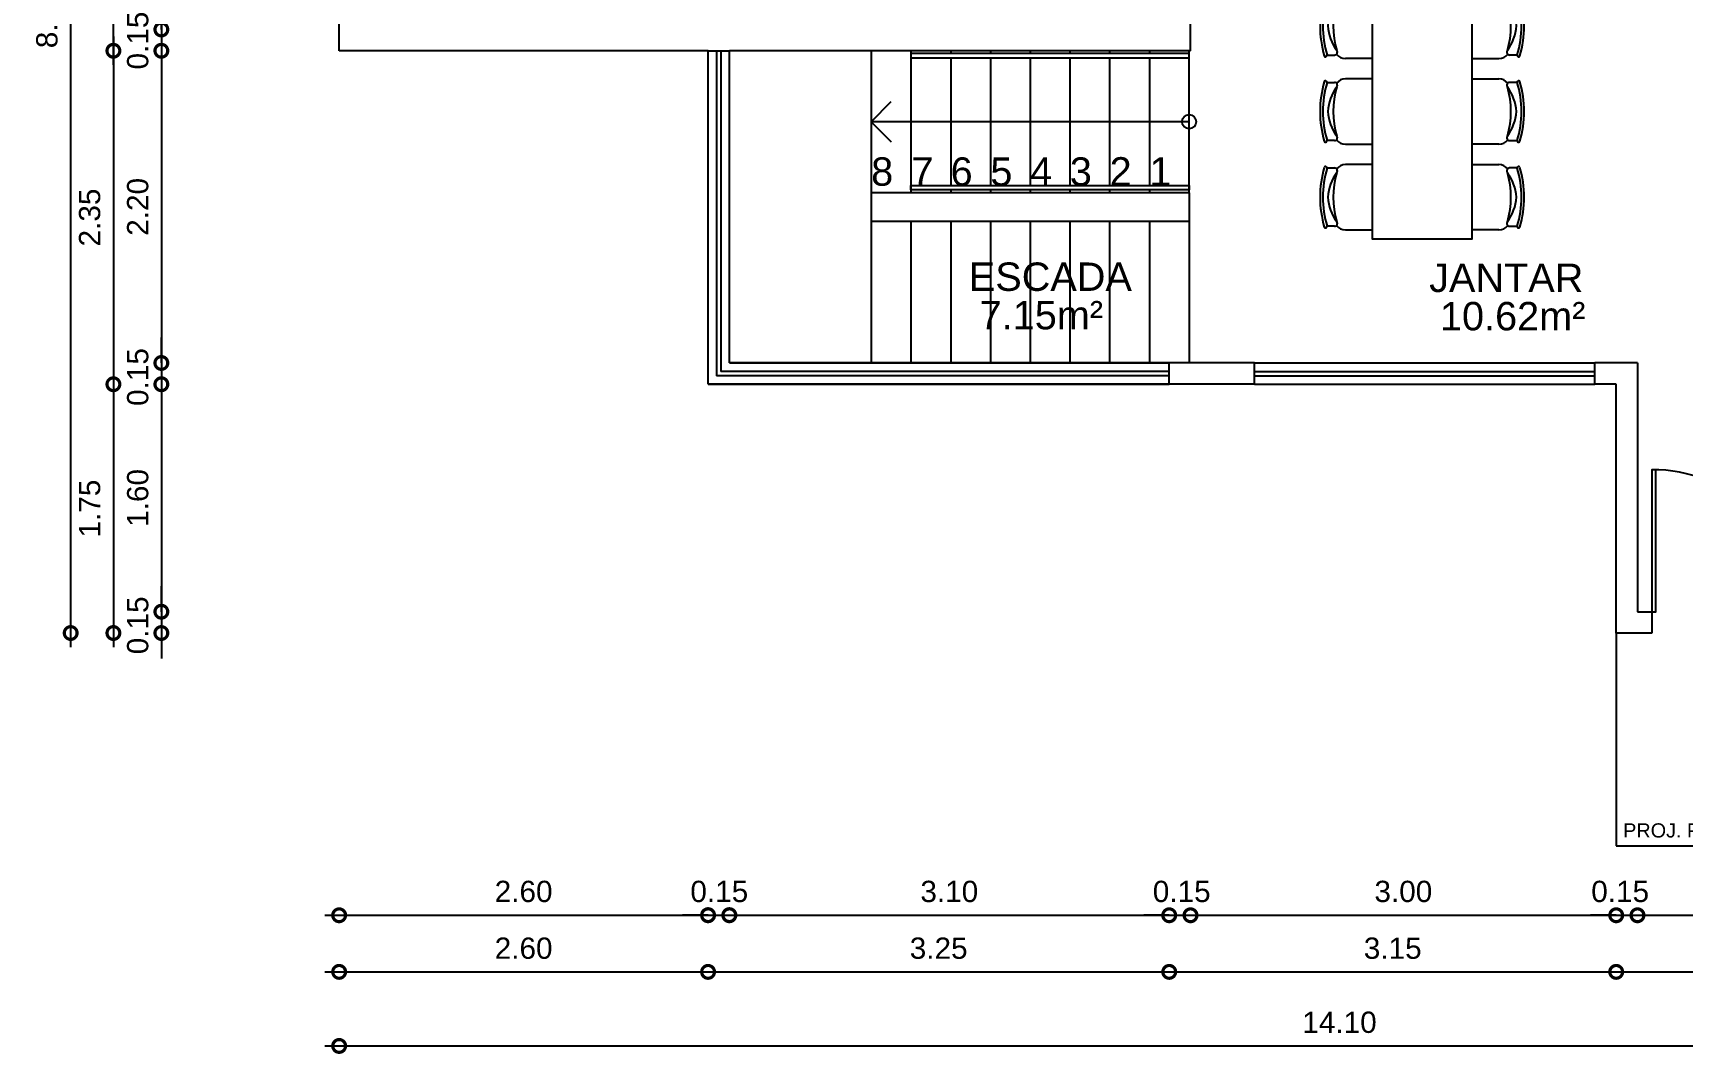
# Model space of a CAD drawing. Header units: metres. Extents: x 15 to 190, y -2 to 16.
# Drawn here: x 15.1 to 26.74, y 2.88 to 10.08 of the extents above; entities that cross this region are included whole.
import ezdxf
from ezdxf.enums import TextEntityAlignment as Align

# ---------------------------------------------------------------- set-up
doc = ezdxf.new("R2010")
doc.units = ezdxf.units.M
doc.header["$LTSCALE"] = 0.25
doc.linetypes.add('DIVIDE', pattern=[31.75, 12.7, -6.35, 0, -6.35, 0, -6.35])
for name, color, linetype in [('ARQ_ALV CT', 5, 'Continuous'), ('ARQ_ESQ CT', 30, 'Continuous'), ('ARQ_ESQ VS', 2, 'Continuous'), ('ARQ_MOB 01', 1, 'Continuous'), ('ARQ_PISO', 1, 'Continuous'), ('ARQ_PROJ SUP', 1, 'DIVIDE'), ('ARQ_TXT 01', 1, 'Continuous')]:
    doc.layers.add(name, color=color, linetype=linetype)
doc.layers.add('ARQ_COTA_AZUL', color=5, linetype='Continuous', lineweight=20, true_color=0x0000ff)
doc.styles.add('Annot_2.0mm', font='arial.ttf', dxfattribs={"height": 2})
doc.styles.get("Standard").update_dxf_attribs({"font": 'arial.ttf'})
doc.dimstyles.new('COTAS', dxfattribs={"dimtxt": 0.15, "dimasz": 0.18, "dimexe": 0.1, "dimexo": 0.25, "dimgap": 0.09, "dimtad": 1, "dimzin": 0, "dimdsep": 46, "dimtxsty": 'Standard', "dimblk": 'DOTSMALL', "dimcen": 0.09, "dimdle": 0.1, "dimse1": 1, "dimse2": 1, "dimclrd": 256, "dimclre": 256, "dimclrt": 2, "dimadec": 0, "dimazin": 0, "dimtfac": 1, "dimtmove": 0, "dimatfit": 3, "dimldrblk": 'ARCHTICK', "dimfxl": 1, "dimtolj": 1, "dimtzin": 0, "dimarcsym": 0})

# ---------------------------------------------------------------- blocks, each defined once
blk = doc.blocks.new('mesa42')
for p, q in [((-52.1, 67.4), (-52.1, 72.7)), ((-11, 72.7), (-11, 67.4)), ((8.3, 72.7), (8.3, 67.4)), ((49.3, 67.4), (49.3, 72.7)), ((68.6, 72.7), (68.6, 67.4)), ((109.7, 67.4), (109.7, 72.7)), ((-54.5, 59.8), (-54.5, 40.7)), ((-8.5, 40.7), (-8.5, 59.8)), ((5.8, 40.7), (5.8, 59.8)), ((51.8, 59.8), (51.8, 40.7)), ((66.2, 40.7), (66.2, 59.8)), ((112.2, 59.8), (112.2, 40.7)), ((-54.5, -48.3), (-54.5, -29.3)), ((-8.5, -29.3), (-8.5, -48.3)), ((5.8, -29.3), (5.8, -48.3)), ((51.8, -48.3), (51.8, -29.3)), ((66.2, -29.3), (66.2, -48.3)), ((112.2, -48.3), (112.2, -29.3)), ((-52.1, -56), (-52.1, -61.3)), ((-11, -61.3), (-11, -56)), ((8.3, -61.3), (8.3, -56)), ((49.3, -56), (49.3, -61.3)), ((68.6, -61.3), (68.6, -56)), ((109.7, -56), (109.7, -61.3))]:
    blk.add_line(p, q)
blk.add_lwpolyline([(-61.2, 40.7), (118.8, 40.7), (118.8, -29.3), (-61.2, -29.3)], close=True)
for centre, radius, start, end in [((-52.3, 73.7), 1, 106.2602, 286.2602), ((-31.5, 2.7), 75, 73.7398, 106.2602), ((-31.5, 2.7), 73, 73.7398, 106.2602), ((-29, 38.6), 33.7, 94.2662, 126.1292), ((-34.1, 38.6), 33.7, 53.8708, 85.7338), ((-10.8, 73.7), 1, 253.7398, 73.7398), ((8.1, 73.7), 1, 106.2602, 286.2602), ((28.8, 2.7), 75, 73.7398, 106.2602), ((28.8, 2.7), 73, 73.7398, 106.2602), ((31.3, 38.6), 33.7, 94.2662, 126.1292), ((26.3, 38.6), 33.7, 53.8708, 85.7338), ((49.5, 73.7), 1, 253.7398, 73.7398), ((68.4, 73.7), 1, 106.2602, 286.2602), ((89.2, 2.7), 75, 73.7398, 106.2602), ((89.2, 2.7), 73, 73.7398, 106.2602), ((91.7, 38.6), 33.7, 94.2662, 126.1292), ((86.7, 38.6), 33.7, 53.8708, 85.7338), ((109.9, 73.7), 1, 253.7398, 73.7398), ((-46.5, 59.8), 8, 128.4555, 180), ((-50.1, 67.4), 2, 180, 306.1292), ((-31.5, 6.3), 62, 73.7398, 106.2602), ((-13, 67.4), 2, 233.8708, 0), ((-16.5, 59.8), 8, 360, 51.5445), ((13.8, 59.8), 8, 128.4555, 180), ((10.3, 67.4), 2, 180, 306.1292), ((28.8, 6.3), 62, 73.7398, 106.2602), ((47.3, 67.4), 2, 233.8708, 0), ((43.8, 59.8), 8, 360, 51.5445), ((74.2, 59.8), 8, 128.4555, 180), ((70.6, 67.4), 2, 180, 306.1292), ((89.2, 6.3), 62, 73.7398, 106.2602), ((107.7, 67.4), 2, 233.8708, 0), ((104.2, 59.8), 8, 360, 51.5445), ((-46.5, -48.3), 8, 180, 231.5445), ((-50.1, -56), 2, 53.8708, 180), ((-31.5, 5.1), 62, 253.7398, 286.2602), ((-29, -27.2), 33.7, 233.8708, 265.7338), ((-34.1, -27.2), 33.7, 274.2662, 306.1292), ((-13, -56), 2, 360, 126.1292), ((-16.5, -48.3), 8, 308.4555, 0), ((13.8, -48.3), 8, 180, 231.5445), ((10.3, -56), 2, 53.8708, 180), ((28.8, 5.1), 62, 253.7398, 286.2602), ((31.3, -27.2), 33.7, 233.8708, 265.7338), ((26.3, -27.2), 33.7, 274.2662, 306.1292), ((47.3, -56), 2, 0, 126.1292), ((43.8, -48.3), 8, 308.4555, 0), ((74.2, -48.3), 8, 180, 231.5445), ((70.6, -56), 2, 53.8708, 180), ((89.2, 5.1), 62, 253.7398, 286.2602), ((91.7, -27.2), 33.7, 233.8708, 265.7338), ((86.7, -27.2), 33.7, 274.2662, 306.1292), ((107.7, -56), 2, 0, 126.1292), ((104.2, -48.3), 8, 308.4555, 0), ((-52.3, -62.3), 1, 73.7398, 253.7398), ((-31.5, 8.8), 75, 253.7398, 286.2602), ((-31.5, 8.8), 73, 253.7398, 286.2602), ((-10.8, -62.3), 1, 286.2602, 106.2602), ((8.1, -62.3), 1, 73.7398, 253.7398), ((28.8, 8.8), 75, 253.7398, 286.2602), ((28.8, 8.8), 73, 253.7398, 286.2602), ((49.5, -62.3), 1, 286.2602, 106.2602), ((68.4, -62.3), 1, 73.7398, 253.7398), ((89.2, 8.8), 75, 253.7398, 286.2602), ((89.2, 8.8), 73, 253.7398, 286.2602), ((109.9, -62.3), 1, 286.2602, 106.2602)]:
    blk.add_arc(centre, radius, start, end)
blk = doc.blocks.new('_DotSmall')
at = {"color": 0, "linetype": 'ByBlock', "const_width": 0.5}
blk.add_lwpolyline([(-0.0625, 0, 1), (0.0625, 0, 1)], format="xyb", close=True, dxfattribs=at)
blk = doc.blocks.new('*D28')
at = {"layer": 'ARQ_COTA_AZUL', "lineweight": -2, "transparency": 16777216}
blk.add_line((17.16, 2.941), (31.46, 2.941), dxfattribs=at)
at = {"layer": 'ARQ_COTA_AZUL', "lineweight": -2, "transparency": 16777216, "xscale": 0.18, "yscale": 0.18, "zscale": 0.18, "rotation": 180}
blk.add_blockref('_DotSmall', (17.26, 2.941), dxfattribs=at)
at = {"layer": 'ARQ_COTA_AZUL', "lineweight": -2, "transparency": 16777216, "xscale": 0.18, "yscale": 0.18, "zscale": 0.18}
blk.add_blockref('_DotSmall', (31.36, 2.941), dxfattribs=at)
at = {"layer": 'ARQ_COTA_AZUL', "color": 2, "transparency": 16777216, "insert": (24.31, 3.107), "char_height": 0.15, "attachment_point": 5}
blk.add_mtext('\\A1;14.10', dxfattribs=at)
blk = doc.blocks.new('_ArchTick')
at = {"color": 0, "linetype": 'ByBlock', "const_width": 0.15}
blk.add_lwpolyline([(-0.5, -0.5), (0.5, 0.5)], dxfattribs=at)
blk = doc.blocks.new('*D29')
at = {"layer": 'ARQ_COTA_AZUL', "lineweight": -2, "transparency": 16777216}
blk.add_line((17.16, 3.463), (19.96, 3.463), dxfattribs=at)
at = {"layer": 'ARQ_COTA_AZUL', "lineweight": -2, "transparency": 16777216, "xscale": 0.18, "yscale": 0.18, "zscale": 0.18, "rotation": 180}
blk.add_blockref('_DotSmall', (17.26, 3.463), dxfattribs=at)
at = {"layer": 'ARQ_COTA_AZUL', "lineweight": -2, "transparency": 16777216, "xscale": 0.18, "yscale": 0.18, "zscale": 0.18}
blk.add_blockref('_DotSmall', (19.86, 3.463), dxfattribs=at)
at = {"layer": 'ARQ_COTA_AZUL', "color": 2, "transparency": 16777216, "insert": (18.56, 3.629), "char_height": 0.15, "attachment_point": 5}
blk.add_mtext('\\A1;2.60', dxfattribs=at)
blk = doc.blocks.new('*D30')
at = {"layer": 'ARQ_COTA_AZUL', "lineweight": -2, "transparency": 16777216}
blk.add_line((17.16, 3.862), (19.96, 3.862), dxfattribs=at)
at = {"layer": 'ARQ_COTA_AZUL', "lineweight": -2, "transparency": 16777216, "xscale": 0.18, "yscale": 0.18, "zscale": 0.18, "rotation": 180}
blk.add_blockref('_DotSmall', (17.26, 3.862), dxfattribs=at)
at = {"layer": 'ARQ_COTA_AZUL', "lineweight": -2, "transparency": 16777216, "xscale": 0.18, "yscale": 0.18, "zscale": 0.18}
blk.add_blockref('_DotSmall', (19.86, 3.862), dxfattribs=at)
at = {"layer": 'ARQ_COTA_AZUL', "color": 2, "transparency": 16777216, "insert": (18.56, 4.029), "char_height": 0.15, "attachment_point": 5}
blk.add_mtext('\\A1;2.60', dxfattribs=at)
blk = doc.blocks.new('*D31')
at = {"layer": 'ARQ_COTA_AZUL', "lineweight": -2, "transparency": 16777216}
for p, q in [((19.86, 3.863), (19.68, 3.863)), ((19.86, 3.863), (20.01, 3.863)), ((20.01, 3.863), (20.19, 3.863))]:
    blk.add_line(p, q, dxfattribs=at)
at = {"layer": 'ARQ_COTA_AZUL', "lineweight": -2, "transparency": 16777216, "xscale": 0.18, "yscale": 0.18, "zscale": 0.18}
blk.add_blockref('_DotSmall', (19.86, 3.863), dxfattribs=at)
at = {"layer": 'ARQ_COTA_AZUL', "lineweight": -2, "transparency": 16777216, "xscale": 0.18, "yscale": 0.18, "zscale": 0.18, "rotation": 180}
blk.add_blockref('_DotSmall', (20.01, 3.863), dxfattribs=at)
at = {"layer": 'ARQ_COTA_AZUL', "color": 2, "transparency": 16777216, "insert": (19.939, 4.029), "char_height": 0.15, "attachment_point": 5}
blk.add_mtext('\\A1;0.15', dxfattribs=at)
blk = doc.blocks.new('*D32')
at = {"layer": 'ARQ_COTA_AZUL', "lineweight": -2, "transparency": 16777216}
blk.add_line((19.91, 3.862), (23.21, 3.862), dxfattribs=at)
at = {"layer": 'ARQ_COTA_AZUL', "lineweight": -2, "transparency": 16777216, "xscale": 0.18, "yscale": 0.18, "zscale": 0.18, "rotation": 180}
blk.add_blockref('_DotSmall', (20.01, 3.862), dxfattribs=at)
at = {"layer": 'ARQ_COTA_AZUL', "lineweight": -2, "transparency": 16777216, "xscale": 0.18, "yscale": 0.18, "zscale": 0.18}
blk.add_blockref('_DotSmall', (23.11, 3.862), dxfattribs=at)
at = {"layer": 'ARQ_COTA_AZUL', "color": 2, "transparency": 16777216, "insert": (21.56, 4.029), "char_height": 0.15, "attachment_point": 5}
blk.add_mtext('\\A1;3.10', dxfattribs=at)
blk = doc.blocks.new('*D33')
at = {"layer": 'ARQ_COTA_AZUL', "lineweight": -2, "transparency": 16777216}
for p, q in [((23.11, 3.862), (22.93, 3.862)), ((23.11, 3.862), (23.26, 3.862)), ((23.26, 3.862), (23.44, 3.862))]:
    blk.add_line(p, q, dxfattribs=at)
at = {"layer": 'ARQ_COTA_AZUL', "lineweight": -2, "transparency": 16777216, "xscale": 0.18, "yscale": 0.18, "zscale": 0.18}
blk.add_blockref('_DotSmall', (23.11, 3.862), dxfattribs=at)
at = {"layer": 'ARQ_COTA_AZUL', "lineweight": -2, "transparency": 16777216, "xscale": 0.18, "yscale": 0.18, "zscale": 0.18, "rotation": 180}
blk.add_blockref('_DotSmall', (23.26, 3.862), dxfattribs=at)
at = {"layer": 'ARQ_COTA_AZUL', "color": 2, "transparency": 16777216, "insert": (23.198, 4.029), "char_height": 0.15, "attachment_point": 5}
blk.add_mtext('\\A1;0.15', dxfattribs=at)
blk = doc.blocks.new('*D34')
at = {"layer": 'ARQ_COTA_AZUL', "lineweight": -2, "transparency": 16777216}
blk.add_line((23.16, 3.862), (26.36, 3.862), dxfattribs=at)
at = {"layer": 'ARQ_COTA_AZUL', "lineweight": -2, "transparency": 16777216, "xscale": 0.18, "yscale": 0.18, "zscale": 0.18, "rotation": 180}
blk.add_blockref('_DotSmall', (23.26, 3.862), dxfattribs=at)
at = {"layer": 'ARQ_COTA_AZUL', "lineweight": -2, "transparency": 16777216, "xscale": 0.18, "yscale": 0.18, "zscale": 0.18}
blk.add_blockref('_DotSmall', (26.26, 3.862), dxfattribs=at)
at = {"layer": 'ARQ_COTA_AZUL', "color": 2, "transparency": 16777216, "insert": (24.76, 4.029), "char_height": 0.15, "attachment_point": 5}
blk.add_mtext('\\A1;3.00', dxfattribs=at)
blk = doc.blocks.new('*D35')
at = {"layer": 'ARQ_COTA_AZUL', "lineweight": -2, "transparency": 16777216}
for p, q in [((26.26, 3.862), (26.08, 3.862)), ((26.26, 3.862), (26.41, 3.862)), ((26.41, 3.862), (26.59, 3.862))]:
    blk.add_line(p, q, dxfattribs=at)
at = {"layer": 'ARQ_COTA_AZUL', "lineweight": -2, "transparency": 16777216, "xscale": 0.18, "yscale": 0.18, "zscale": 0.18}
blk.add_blockref('_DotSmall', (26.26, 3.862), dxfattribs=at)
at = {"layer": 'ARQ_COTA_AZUL', "lineweight": -2, "transparency": 16777216, "xscale": 0.18, "yscale": 0.18, "zscale": 0.18, "rotation": 180}
blk.add_blockref('_DotSmall', (26.41, 3.862), dxfattribs=at)
at = {"layer": 'ARQ_COTA_AZUL', "color": 2, "transparency": 16777216, "insert": (26.288, 4.029), "char_height": 0.15, "attachment_point": 5}
blk.add_mtext('\\A1;0.15', dxfattribs=at)
blk = doc.blocks.new('*D36')
at = {"layer": 'ARQ_COTA_AZUL', "lineweight": -2, "transparency": 16777216}
blk.add_line((26.31, 3.862), (31.31, 3.862), dxfattribs=at)
at = {"layer": 'ARQ_COTA_AZUL', "lineweight": -2, "transparency": 16777216, "xscale": 0.18, "yscale": 0.18, "zscale": 0.18, "rotation": 180}
blk.add_blockref('_DotSmall', (26.41, 3.862), dxfattribs=at)
at = {"layer": 'ARQ_COTA_AZUL', "lineweight": -2, "transparency": 16777216, "xscale": 0.18, "yscale": 0.18, "zscale": 0.18}
blk.add_blockref('_DotSmall', (31.21, 3.862), dxfattribs=at)
at = {"layer": 'ARQ_COTA_AZUL', "color": 2, "transparency": 16777216, "insert": (28.81, 4.029), "char_height": 0.15, "attachment_point": 5}
blk.add_mtext('\\A1;4.80', dxfattribs=at)
blk = doc.blocks.new('*D38')
at = {"layer": 'ARQ_COTA_AZUL', "lineweight": -2, "transparency": 16777216}
blk.add_line((19.76, 3.463), (23.21, 3.463), dxfattribs=at)
at = {"layer": 'ARQ_COTA_AZUL', "lineweight": -2, "transparency": 16777216, "xscale": 0.18, "yscale": 0.18, "zscale": 0.18, "rotation": 180}
blk.add_blockref('_DotSmall', (19.86, 3.463), dxfattribs=at)
at = {"layer": 'ARQ_COTA_AZUL', "lineweight": -2, "transparency": 16777216, "xscale": 0.18, "yscale": 0.18, "zscale": 0.18}
blk.add_blockref('_DotSmall', (23.11, 3.463), dxfattribs=at)
at = {"layer": 'ARQ_COTA_AZUL', "color": 2, "transparency": 16777216, "insert": (21.485, 3.629), "char_height": 0.15, "attachment_point": 5}
blk.add_mtext('\\A1;3.25', dxfattribs=at)
blk = doc.blocks.new('*D39')
at = {"layer": 'ARQ_COTA_AZUL', "lineweight": -2, "transparency": 16777216}
blk.add_line((23.01, 3.463), (26.36, 3.463), dxfattribs=at)
at = {"layer": 'ARQ_COTA_AZUL', "lineweight": -2, "transparency": 16777216, "xscale": 0.18, "yscale": 0.18, "zscale": 0.18, "rotation": 180}
blk.add_blockref('_DotSmall', (23.11, 3.463), dxfattribs=at)
at = {"layer": 'ARQ_COTA_AZUL', "lineweight": -2, "transparency": 16777216, "xscale": 0.18, "yscale": 0.18, "zscale": 0.18}
blk.add_blockref('_DotSmall', (26.26, 3.463), dxfattribs=at)
at = {"layer": 'ARQ_COTA_AZUL', "color": 2, "transparency": 16777216, "insert": (24.685, 3.629), "char_height": 0.15, "attachment_point": 5}
blk.add_mtext('\\A1;3.15', dxfattribs=at)
blk = doc.blocks.new('*D40')
at = {"layer": 'ARQ_COTA_AZUL', "lineweight": -2, "transparency": 16777216}
blk.add_line((26.16, 3.463), (31.46, 3.463), dxfattribs=at)
at = {"layer": 'ARQ_COTA_AZUL', "lineweight": -2, "transparency": 16777216, "xscale": 0.18, "yscale": 0.18, "zscale": 0.18, "rotation": 180}
blk.add_blockref('_DotSmall', (26.26, 3.463), dxfattribs=at)
at = {"layer": 'ARQ_COTA_AZUL', "lineweight": -2, "transparency": 16777216, "xscale": 0.18, "yscale": 0.18, "zscale": 0.18}
blk.add_blockref('_DotSmall', (31.36, 3.463), dxfattribs=at)
at = {"layer": 'ARQ_COTA_AZUL', "color": 2, "transparency": 16777216, "insert": (28.81, 3.629), "char_height": 0.15, "attachment_point": 5}
blk.add_mtext('\\A1;5.10', dxfattribs=at)
blk = doc.blocks.new('*D44')
at = {"layer": 'ARQ_COTA_AZUL', "lineweight": -2, "transparency": 16777216}
blk.add_line((31.46, 15.575), (17.16, 15.575), dxfattribs=at)
at = {"layer": 'ARQ_COTA_AZUL', "lineweight": -2, "transparency": 16777216, "xscale": 0.18, "yscale": 0.18, "zscale": 0.18, "rotation": 180}
blk.add_blockref('_DotSmall', (17.26, 15.575), dxfattribs=at)
at = {"layer": 'ARQ_COTA_AZUL', "lineweight": -2, "transparency": 16777216, "xscale": 0.18, "yscale": 0.18, "zscale": 0.18}
blk.add_blockref('_DotSmall', (31.36, 15.575), dxfattribs=at)
at = {"layer": 'ARQ_COTA_AZUL', "color": 2, "transparency": 16777216, "insert": (24.31, 15.742), "char_height": 0.15, "attachment_point": 5}
blk.add_mtext('\\A1;14.10', dxfattribs=at)
blk = doc.blocks.new('*D60')
at = {"layer": 'ARQ_COTA_AZUL', "lineweight": -2, "transparency": 16777216}
blk.add_line((15.368, 5.751), (15.368, 14.601), dxfattribs=at)
at = {"layer": 'ARQ_COTA_AZUL', "lineweight": -2, "transparency": 16777216, "xscale": 0.18, "yscale": 0.18, "zscale": 0.18}
for p, rotation in [((15.368, 14.501), 90), ((15.368, 5.851), 270)]:
    blk.add_blockref('_DotSmall', p, dxfattribs=dict(at, rotation=rotation))
at = {"layer": 'ARQ_COTA_AZUL', "color": 2, "transparency": 16777216, "insert": (15.201, 10.176), "char_height": 0.15, "attachment_point": 5, "rotation": 90}
blk.add_mtext('\\A1;8.65', dxfattribs=at)
blk = doc.blocks.new('*D77')
at = {"layer": 'ARQ_COTA_AZUL', "lineweight": -2, "transparency": 16777216}
blk.add_line((16.007, 11.254), (16.007, 10.004), dxfattribs=at)
at = {"layer": 'ARQ_COTA_AZUL', "lineweight": -2, "transparency": 16777216, "xscale": 0.18, "yscale": 0.18, "zscale": 0.18}
for p, rotation in [((16.007, 11.154), 90), ((16.007, 10.104), 270)]:
    blk.add_blockref('_DotSmall', p, dxfattribs=dict(at, rotation=rotation))
at = {"layer": 'ARQ_COTA_AZUL', "color": 2, "transparency": 16777216, "insert": (15.841, 10.629), "char_height": 0.15, "attachment_point": 5, "rotation": 90}
blk.add_mtext('\\A1;1.05', dxfattribs=at)
blk = doc.blocks.new('*D78')
at = {"layer": 'ARQ_COTA_AZUL', "lineweight": -2, "transparency": 16777216}
for p, q in [((16.007, 10.104), (16.007, 10.284)), ((16.007, 10.104), (16.007, 9.954)), ((16.007, 9.954), (16.007, 9.774))]:
    blk.add_line(p, q, dxfattribs=at)
at = {"layer": 'ARQ_COTA_AZUL', "lineweight": -2, "transparency": 16777216, "xscale": 0.18, "yscale": 0.18, "zscale": 0.18}
for p, rotation in [((16.007, 10.104), 270), ((16.007, 9.954), 90)]:
    blk.add_blockref('_DotSmall', p, dxfattribs=dict(at, rotation=rotation))
at = {"layer": 'ARQ_COTA_AZUL', "color": 2, "transparency": 16777216, "insert": (15.841, 10.026), "char_height": 0.15, "attachment_point": 5, "rotation": 90}
blk.add_mtext('\\A1;0.15', dxfattribs=at)
blk = doc.blocks.new('*D79')
at = {"layer": 'ARQ_COTA_AZUL', "lineweight": -2, "transparency": 16777216}
blk.add_line((16.007, 10.054), (16.007, 7.654), dxfattribs=at)
at = {"layer": 'ARQ_COTA_AZUL', "lineweight": -2, "transparency": 16777216, "xscale": 0.18, "yscale": 0.18, "zscale": 0.18}
for p, rotation in [((16.007, 9.954), 90), ((16.007, 7.754), 270)]:
    blk.add_blockref('_DotSmall', p, dxfattribs=dict(at, rotation=rotation))
at = {"layer": 'ARQ_COTA_AZUL', "color": 2, "transparency": 16777216, "insert": (15.841, 8.854), "char_height": 0.15, "attachment_point": 5, "rotation": 90}
blk.add_mtext('\\A1;2.20', dxfattribs=at)
blk = doc.blocks.new('*D80')
at = {"layer": 'ARQ_COTA_AZUL', "lineweight": -2, "transparency": 16777216}
for p, q in [((16.007, 7.754), (16.007, 7.934)), ((16.007, 7.754), (16.007, 7.604)), ((16.007, 7.604), (16.007, 7.424))]:
    blk.add_line(p, q, dxfattribs=at)
at = {"layer": 'ARQ_COTA_AZUL', "lineweight": -2, "transparency": 16777216, "xscale": 0.18, "yscale": 0.18, "zscale": 0.18}
for p, rotation in [((16.007, 7.754), 270), ((16.007, 7.604), 90)]:
    blk.add_blockref('_DotSmall', p, dxfattribs=dict(at, rotation=rotation))
at = {"layer": 'ARQ_COTA_AZUL', "color": 2, "transparency": 16777216, "insert": (15.841, 7.655), "char_height": 0.15, "attachment_point": 5, "rotation": 90}
blk.add_mtext('\\A1;0.15', dxfattribs=at)
blk = doc.blocks.new('*D81')
at = {"layer": 'ARQ_COTA_AZUL', "lineweight": -2, "transparency": 16777216}
blk.add_line((16.007, 7.704), (16.007, 5.901), dxfattribs=at)
at = {"layer": 'ARQ_COTA_AZUL', "lineweight": -2, "transparency": 16777216, "xscale": 0.18, "yscale": 0.18, "zscale": 0.18}
for p, rotation in [((16.007, 7.604), 90), ((16.007, 6.001), 270)]:
    blk.add_blockref('_DotSmall', p, dxfattribs=dict(at, rotation=rotation))
at = {"layer": 'ARQ_COTA_AZUL', "color": 2, "transparency": 16777216, "insert": (15.841, 6.803), "char_height": 0.15, "attachment_point": 5, "rotation": 90}
blk.add_mtext('\\A1;1.60', dxfattribs=at)
blk = doc.blocks.new('*D82')
at = {"layer": 'ARQ_COTA_AZUL', "lineweight": -2, "transparency": 16777216}
for p, q in [((16.007, 6.001), (16.007, 6.181)), ((16.007, 6.001), (16.007, 5.851)), ((16.007, 5.851), (16.007, 5.671))]:
    blk.add_line(p, q, dxfattribs=at)
at = {"layer": 'ARQ_COTA_AZUL', "lineweight": -2, "transparency": 16777216, "xscale": 0.18, "yscale": 0.18, "zscale": 0.18}
for p, rotation in [((16.007, 6.001), 270), ((16.007, 5.851), 90)]:
    blk.add_blockref('_DotSmall', p, dxfattribs=dict(at, rotation=rotation))
at = {"layer": 'ARQ_COTA_AZUL', "color": 2, "transparency": 16777216, "insert": (15.841, 5.905), "char_height": 0.15, "attachment_point": 5, "rotation": 90}
blk.add_mtext('\\A1;0.15', dxfattribs=at)
blk = doc.blocks.new('*D83')
at = {"layer": 'ARQ_COTA_AZUL', "lineweight": -2, "transparency": 16777216}
blk.add_line((15.669, 9.854), (15.669, 13.554), dxfattribs=at)
at = {"layer": 'ARQ_COTA_AZUL', "lineweight": -2, "transparency": 16777216, "xscale": 0.18, "yscale": 0.18, "zscale": 0.18}
for p, rotation in [((15.669, 13.454), 90), ((15.669, 9.954), 270)]:
    blk.add_blockref('_DotSmall', p, dxfattribs=dict(at, rotation=rotation))
at = {"layer": 'ARQ_COTA_AZUL', "color": 2, "transparency": 16777216, "insert": (15.502, 11.704), "char_height": 0.15, "attachment_point": 5, "rotation": 90}
blk.add_mtext('\\A1;3.50', dxfattribs=at)
blk = doc.blocks.new('*D85')
at = {"layer": 'ARQ_COTA_AZUL', "lineweight": -2, "transparency": 16777216}
blk.add_line((15.669, 10.054), (15.669, 7.504), dxfattribs=at)
at = {"layer": 'ARQ_COTA_AZUL', "lineweight": -2, "transparency": 16777216, "xscale": 0.18, "yscale": 0.18, "zscale": 0.18}
for p, rotation in [((15.669, 9.954), 90), ((15.669, 7.604), 270)]:
    blk.add_blockref('_DotSmall', p, dxfattribs=dict(at, rotation=rotation))
at = {"layer": 'ARQ_COTA_AZUL', "color": 2, "transparency": 16777216, "insert": (15.502, 8.779), "char_height": 0.15, "attachment_point": 5, "rotation": 90}
blk.add_mtext('\\A1;2.35', dxfattribs=at)
blk = doc.blocks.new('*D86')
at = {"layer": 'ARQ_COTA_AZUL', "lineweight": -2, "transparency": 16777216}
blk.add_line((15.669, 7.704), (15.669, 5.751), dxfattribs=at)
at = {"layer": 'ARQ_COTA_AZUL', "lineweight": -2, "transparency": 16777216, "xscale": 0.18, "yscale": 0.18, "zscale": 0.18}
for p, rotation in [((15.669, 7.604), 90), ((15.669, 5.851), 270)]:
    blk.add_blockref('_DotSmall', p, dxfattribs=dict(at, rotation=rotation))
at = {"layer": 'ARQ_COTA_AZUL', "color": 2, "transparency": 16777216, "insert": (15.502, 6.728), "char_height": 0.15, "attachment_point": 5, "rotation": 90}
blk.add_mtext('\\A1;1.75', dxfattribs=at)

msp = doc.modelspace()

# ---------------------------------------------------------------- linework, layer by layer
at = {"layer": 'ARQ_ALV CT'}
for p, q in [((23.26, 9.954), (23.26, 10.204)), ((19.86, 9.954), (17.26, 9.954)), ((19.86, 9.954), (18.61, 9.954)), ((19.86, 7.604), (19.86, 9.954)), ((19.86, 9.954), (20.01, 9.954)), ((20.01, 7.754), (20.01, 9.954)), ((23.26, 9.954), (20.01, 9.954)), ((23.71, 7.754), (20.01, 7.754)), ((26.41, 7.754), (26.11, 7.754)), ((26.41, 7.754), (26.41, 6.001)), ((23.71, 7.604), (19.86, 7.604)), ((26.26, 7.604), (26.11, 7.604)), ((26.26, 5.851), (26.26, 7.604)), ((26.41, 6.001), (26.51, 6.001)), ((26.51, 6.001), (26.51, 5.851)), ((26.51, 5.851), (26.26, 5.851))]:
    msp.add_line(p, q, dxfattribs=at)
at = {"layer": 'ARQ_ESQ CT'}
for p, q in [((19.86, 7.754), (19.86, 9.954)), ((20.01, 7.754), (20.01, 9.954)), ((19.86, 7.604), (19.86, 7.754)), ((20.01, 7.754), (23.11, 7.754)), ((23.11, 7.604), (23.11, 7.754)), ((23.71, 7.604), (23.71, 7.754)), ((23.71, 7.754), (26.11, 7.754)), ((26.11, 7.604), (26.11, 7.754)), ((19.86, 7.604), (23.11, 7.604)), ((23.71, 7.604), (26.11, 7.604)), ((26.11, 7.604), (26.11, 7.604))]:
    msp.add_line(p, q, dxfattribs=at)
msp.add_arc((26.525, 6.016), 0.985, 359.1275, 90.8725, dxfattribs=at)
at = {"layer": 'ARQ_ESQ VS'}
for p, q in [((19.92, 9.954), (19.92, 7.664)), ((19.95, 9.954), (19.95, 7.694)), ((23.11, 7.694), (19.95, 7.694)), ((23.71, 7.694), (26.11, 7.694)), ((23.11, 7.664), (19.92, 7.664)), ((23.71, 7.664), (26.11, 7.664))]:
    msp.add_line(p, q, dxfattribs=at)
msp.add_lwpolyline([(26.51, 6.001), (26.54, 6.001), (26.54, 7.001), (26.51, 7.001)], close=True, dxfattribs=at)
at = {"layer": 'ARQ_PISO'}
for p, q in [((17.26, 9.954), (17.26, 13.454)), ((21.29, 9.954), (21.29, 8.954)), ((21.57, 9.954), (21.57, 9.934)), ((21.57, 9.904), (21.57, 9.004)), ((21.85, 9.954), (21.85, 9.934)), ((21.85, 9.904), (21.85, 9.004)), ((22.13, 9.954), (22.13, 9.934)), ((22.13, 9.904), (22.13, 9.004)), ((22.41, 9.954), (22.41, 9.934)), ((22.41, 9.904), (22.41, 9.004)), ((22.69, 9.954), (22.69, 9.934)), ((22.69, 9.904), (22.69, 9.004)), ((22.97, 9.954), (22.97, 9.934)), ((22.97, 9.904), (22.97, 9.004)), ((23.25, 8.954), (23.25, 9.954)), ((21.01, 9.454), (21.151, 9.596)), ((23.25, 9.454), (21.01, 9.454)), ((21.01, 9.454), (21.151, 9.313)), ((21.57, 8.974), (21.57, 8.954)), ((21.85, 8.974), (21.85, 8.954)), ((22.13, 8.974), (22.13, 8.954)), ((22.41, 8.974), (22.41, 8.954)), ((22.69, 8.974), (22.69, 8.954)), ((22.97, 8.974), (22.97, 8.954)), ((23.25, 8.954), (21.01, 8.954)), ((21.01, 8.954), (21.01, 8.754)), ((23.25, 8.954), (23.25, 8.754))]:
    msp.add_line(p, q, dxfattribs=at)
for points in [[(23.25, 9.934), (21.29, 9.934), (21.29, 9.904), (23.25, 9.904)], [(23.25, 8.974), (21.29, 8.974), (21.29, 9.004), (23.25, 9.004)]]:
    msp.add_lwpolyline(points, close=True, dxfattribs=at)
msp.add_circle((23.25, 9.454), 0.05, dxfattribs=at)
at = {"layer": 'ARQ_PROJ SUP'}
for p, q in [((21.01, 9.954), (21.01, 8.954)), ((21.01, 8.754), (23.25, 8.754)), ((21.01, 8.754), (21.01, 7.754)), ((21.29, 8.754), (21.29, 7.754)), ((21.57, 8.754), (21.57, 7.754)), ((21.85, 8.754), (21.85, 7.754)), ((22.13, 8.754), (22.13, 7.754)), ((22.41, 8.754), (22.41, 7.754)), ((22.69, 8.754), (22.69, 7.754)), ((22.97, 8.754), (22.97, 7.754)), ((23.25, 8.754), (23.25, 7.754)), ((26.26, 5.851), (26.26, 4.351)), ((26.26, 4.351), (30.241, 4.351))]:
    msp.add_line(p, q, dxfattribs=at)

# ---------------------------------------------------------------- block references
at = {"layer": 'ARQ_MOB 01', "xscale": 0.01, "yscale": 0.01, "zscale": 0.01, "rotation": 269.9999999999994}
msp.add_blockref('mesa42', (24.835, 9.814), dxfattribs=at)

# ---------------------------------------------------------------- texts
at = {"layer": 'ARQ_TXT 01', "style": 'Annot_2.0mm'}
for s, p in [('8', (21.087, 9.103)), ('7', (21.371, 9.103)), ('6', (21.647, 9.103)), ('5', (21.927, 9.101)), ('4', (22.207, 9.104)), ('3', (22.487, 9.103))]:
    msp.add_text(s, height=0.2, dxfattribs=at).set_placement(p, align=Align.MIDDLE)
for s, p in [('2', (22.69, 9.004)), ('1 ', (22.97, 9.004))]:
    msp.add_text(s, height=0.2, dxfattribs=at).set_placement(p)
at = {"layer": 'ARQ_TXT 01', "attachment_point": 1, "style": 'Annot_2.0mm'}
for s, insert, char_height, width in [('\\pxt2;ESCADA', (21.698, 8.462), 0.2, 1.19783), ('\\pxt2;JANTAR', (24.942, 8.454), 0.2, 1.19783), ('\\pxt2;7.15m²', (21.774, 8.191), 0.2, 1.19783), ('\\pxt2;10.62m²', (25.018, 8.184), 0.2, 1.19783), ('\\pxt2;PROJ. PAV. SUP.', (26.309, 4.51), 0.1, 3.04766)]:
    msp.add_mtext(s, dxfattribs=dict(at, insert=insert, char_height=char_height, width=width))

# ---------------------------------------------------------------- dimensions: what is measured, and where the dimension line sits
at = {"layer": 'ARQ_COTA_AZUL'}
for base, p1, p2, picture, middle in [((17.26, 15.575), (31.36, 9.846), (17.26, 9.846), '*D44', (24.31, 15.742)), ((26.26, 3.862), (23.26, 11.004), (26.26, 11.004), '*D34', (24.76, 4.029)), ((31.36, 2.941), (17.26, 9.954), (31.36, 9.954), '*D28', (24.31, 3.107)), ((19.86, 3.463), (17.26, 9.954), (19.86, 9.954), '*D29', (18.56, 3.629)), ((19.86, 3.862), (17.26, 9.954), (19.86, 9.954), '*D30', (18.56, 4.029)), ((23.11, 3.862), (20.01, 7.754), (23.11, 7.754), '*D32', (21.56, 4.029)), ((23.11, 3.463), (19.86, 7.604), (23.11, 7.604), '*D38', (21.485, 3.629)), ((26.26, 3.463), (23.11, 7.604), (26.26, 7.604), '*D39', (24.685, 3.629)), ((31.21, 3.862), (26.41, 6.001), (31.21, 6.001), '*D36', (28.81, 4.029)), ((31.36, 3.463), (26.26, 5.851), (31.36, 5.851), '*D40', (28.81, 3.629))]:
    dim = msp.add_linear_dim(base=base, p1=p1, p2=p2, dimstyle='COTAS', dxfattribs=at)
    dim.commit()
    dim.dimension.update_dxf_attribs({"geometry": picture, "text_midpoint": middle})
for base, p1, p2, picture, middle in [((15.368, 14.501), (25.907, 5.851), (25.907, 14.501), '*D60', (15.201, 10.176)), ((15.669, 13.454), (16.47, 9.954), (16.47, 13.454), '*D83', (15.502, 11.704)), ((16.007, 10.104), (22.36, 11.154), (22.36, 10.104), '*D77', (15.841, 10.629)), ((15.669, 7.604), (15.669, 9.954), (16.47, 7.604), '*D85', (15.502, 8.779)), ((16.007, 7.754), (20.155, 9.954), (20.155, 7.754), '*D79', (15.841, 8.854)), ((15.669, 5.851), (15.669, 7.604), (15.669, 5.851), '*D86', (15.502, 6.728)), ((16.007, 6.001), (26.26, 7.604), (26.41, 6.001), '*D81', (15.841, 6.803))]:
    dim = msp.add_linear_dim(base=base, p1=p1, p2=p2, angle=90, dimstyle='COTAS', dxfattribs=at)
    dim.commit()
    dim.dimension.update_dxf_attribs({"geometry": picture, "text_midpoint": middle})
for base, p1, p2, picture, middle in [((26.41, 3.862), (26.26, 10.621), (26.41, 10.621), '*D35', (26.288, 4.029)), ((23.26, 3.862), (23.11, 10.204), (23.26, 10.204), '*D33', (23.198, 4.029)), ((20.01, 3.863), (19.86, 7.935), (20.01, 7.935), '*D31', (19.939, 4.029))]:
    dim = msp.add_linear_dim(base=base, p1=p1, p2=p2, dimstyle='COTAS', override={"dimtmove": 2}, dxfattribs=at)
    dim.commit()
    dim.dimension.update_dxf_attribs({"geometry": picture, "text_midpoint": middle, "dimtype": 160})
for base, p1, p2, picture, middle in [((16.007, 9.954), (17.86, 10.104), (17.86, 9.954), '*D78', (15.841, 10.026)), ((16.007, 7.604), (20.105, 7.754), (20.105, 7.604), '*D80', (15.841, 7.655)), ((16.007, 5.851), (26.41, 6.001), (26.41, 5.851), '*D82', (15.841, 5.905))]:
    dim = msp.add_linear_dim(base=base, p1=p1, p2=p2, angle=90, dimstyle='COTAS', override={"dimtmove": 2}, dxfattribs=at)
    dim.commit()
    dim.dimension.update_dxf_attribs({"geometry": picture, "text_midpoint": middle, "dimtype": 160})

doc.saveas('drawing.dxf')
